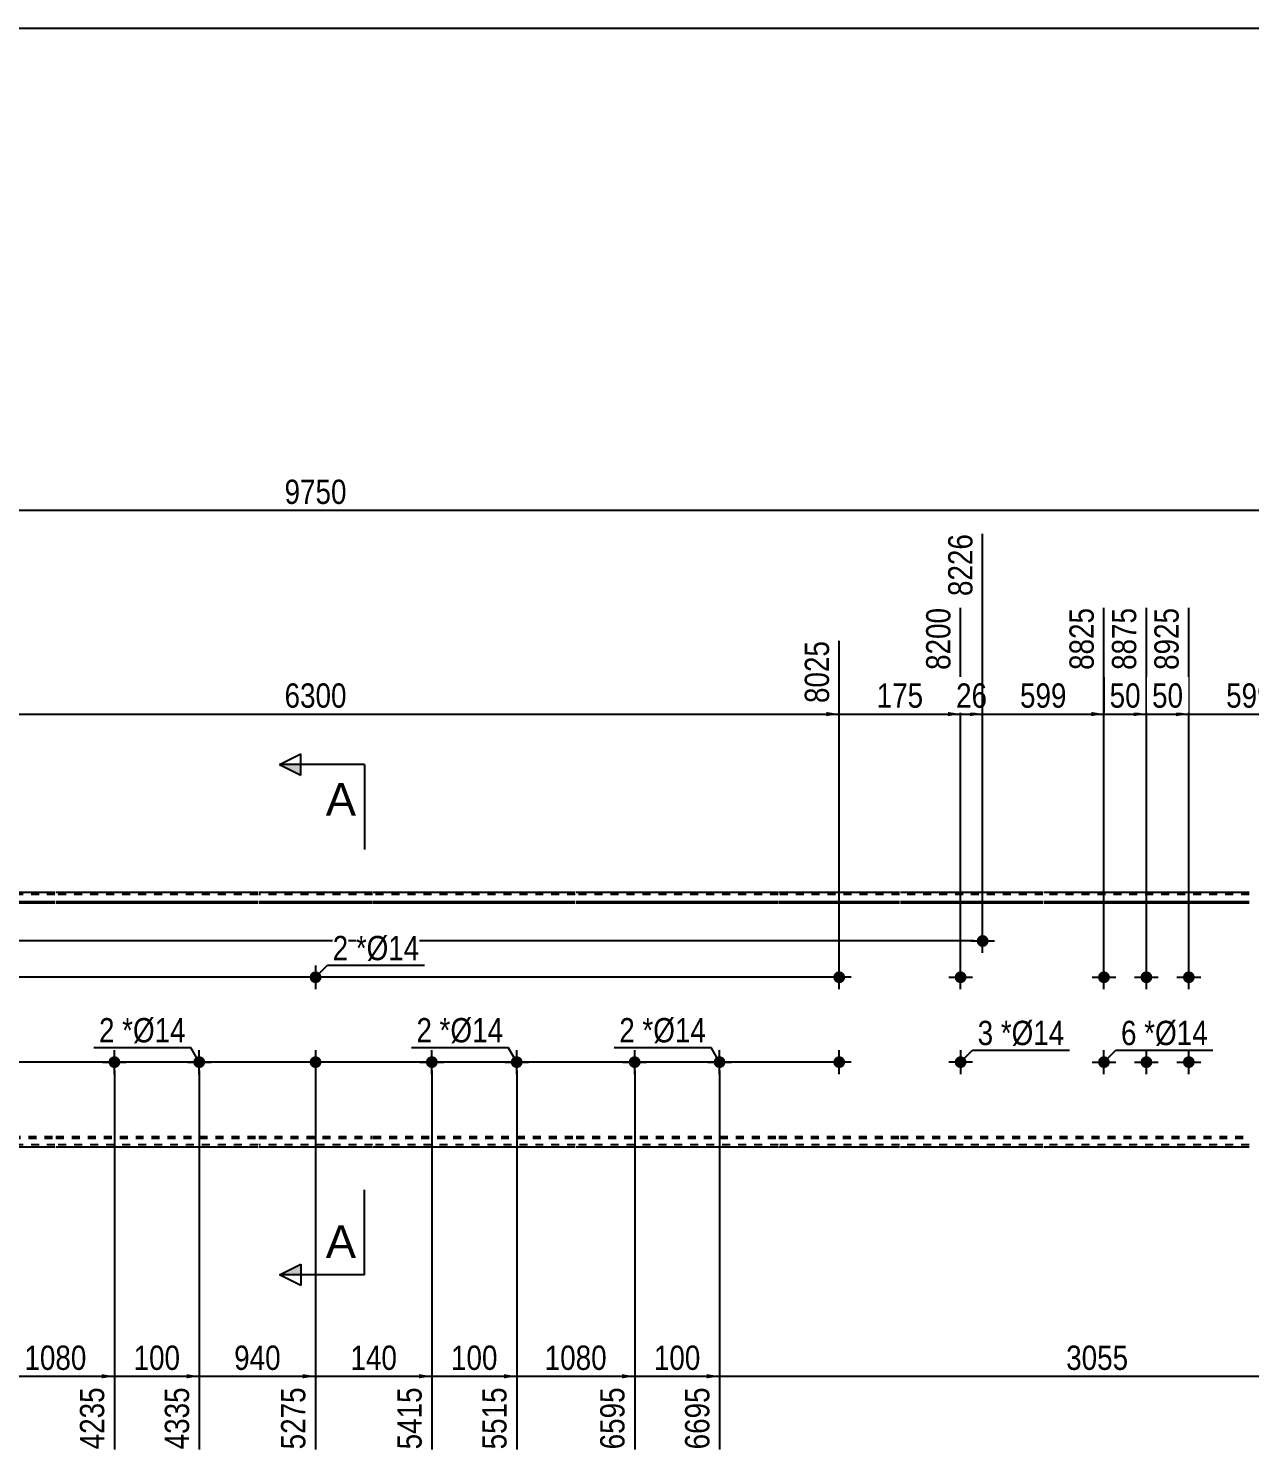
# Model space of a CAD drawing. Header units: millimetres. Extents: x -71 to 331, y -160 to 117.
# Drawn here: x 102.8 to 246.6, y -51.2 to 116.8 of the extents above; entities that cross this region are included whole.
import ezdxf

# ---------------------------------------------------------------- set-up
doc = ezdxf.new("R2010")
doc.units = ezdxf.units.MM
doc.linetypes.add('DXK_LINE_DOT1', pattern=[1.8814, 0.9407, -0.9407])
doc.styles.add('Arial', font='ARIAL.TTF', dxfattribs={"height": 0.2})
doc.styles.add('Arial Narrow', font='ARIALN.TTF', dxfattribs={"height": 0.2})

# ---------------------------------------------------------------- blocks, each defined once
blk = doc.blocks.new('Unknown-629083987-2176')
at = {"color": 5, "linetype": 'Continuous'}
blk.add_line((331.25, 116.75), (-68.75, 116.75), dxfattribs=at)
blk = doc.blocks.new('Bolt-629083987-1223 - 1203')
at = {"linetype": 'Continuous'}
blk.add_hatch(color=3, dxfattribs=at).paths.add_polyline_path([(214.47, 9.27, -1), (215.87, 9.27, -1)])
at = {"color": 3, "linetype": 'Continuous'}
for p, q in [((215.17, 7.87), (215.17, 10.67)), ((213.77, 9.27), (216.57, 9.27))]:
    blk.add_line(p, q, dxfattribs=at)
blk = doc.blocks.new('Part-629083987-1218 - 1203')
at = {"color": 2, "linetype": 'Continuous'}
for p, q in [((105.87, 15), (82.07, 15)), ((82.07, 13.94), (105.87, 13.94)), ((82.07, 13.76), (105.87, 13.76)), ((129.77, 15), (105.97, 15)), ((105.97, 13.94), (129.77, 13.94)), ((105.97, 13.76), (129.77, 13.76)), ((143.27, 15), (129.87, 15)), ((129.87, 13.94), (143.27, 13.94)), ((129.87, 13.76), (143.27, 13.76)), ((167.17, 15), (143.37, 15)), ((143.37, 13.94), (167.17, 13.94)), ((143.37, 13.76), (167.17, 13.76)), ((191.07, 15), (167.27, 15)), ((167.27, 13.94), (191.07, 13.94)), ((167.27, 13.76), (191.07, 13.76)), ((205.37, 15), (191.17, 15)), ((191.17, 13.94), (205.37, 13.94)), ((191.17, 13.76), (205.37, 13.76)), ((222.26, 15), (205.47, 15)), ((205.47, 13.94), (222.26, 13.94)), ((205.47, 13.76), (222.26, 13.76)), ((246.56, 15), (222.36, 15)), ((222.36, 13.94), (246.56, 13.94)), ((222.36, 13.76), (246.56, 13.76)), ((105.87, -15), (82.07, -15)), ((129.77, -15), (105.97, -15)), ((143.27, -15), (129.87, -15)), ((167.17, -15), (143.37, -15)), ((191.07, -15), (167.27, -15)), ((205.37, -15), (191.17, -15)), ((222.26, -15), (205.47, -15)), ((246.56, -15), (222.36, -15))]:
    blk.add_line(p, q, dxfattribs=at)
at = {"color": 7, "linetype": 'DXK_LINE_DOT1'}
for p, q in [((105.87, 14.75), (82.07, 14.75)), ((129.77, 14.75), (105.97, 14.75)), ((143.27, 14.75), (129.87, 14.75)), ((167.17, 14.75), (143.37, 14.75)), ((191.07, 14.75), (167.27, 14.75)), ((205.37, 14.75), (191.17, 14.75)), ((222.26, 14.75), (205.47, 14.75)), ((246.56, 14.75), (222.36, 14.75)), ((82.07, -13.76), (105.87, -13.76)), ((82.07, -13.94), (105.87, -13.94)), ((105.87, -14.75), (82.07, -14.75)), ((105.97, -13.76), (129.77, -13.76)), ((105.97, -13.94), (129.77, -13.94)), ((129.77, -14.75), (105.97, -14.75)), ((129.87, -13.76), (143.27, -13.76)), ((129.87, -13.94), (143.27, -13.94)), ((143.27, -14.75), (129.87, -14.75)), ((143.37, -13.76), (167.17, -13.76)), ((143.37, -13.94), (167.17, -13.94)), ((167.17, -14.75), (143.37, -14.75)), ((167.27, -13.76), (191.07, -13.76)), ((167.27, -13.94), (191.07, -13.94)), ((191.07, -14.75), (167.27, -14.75)), ((191.17, -13.76), (205.37, -13.76)), ((191.17, -13.94), (205.37, -13.94)), ((205.37, -14.75), (191.17, -14.75)), ((205.47, -13.76), (222.26, -13.76)), ((205.47, -13.94), (222.26, -13.94)), ((222.26, -14.75), (205.47, -14.75)), ((222.36, -13.76), (246.56, -13.76)), ((222.36, -13.94), (246.56, -13.94)), ((246.56, -14.75), (222.36, -14.75))]:
    blk.add_line(p, q, dxfattribs=at)
blk = doc.blocks.new('Bolt-629083987-1219 - 1203')
at = {"linetype": 'Continuous'}
for points in [[(228.76, 5, -1), (230.16, 5, -1)], [(233.76, 5, -1), (235.16, 5, -1)], [(238.76, 5, -1), (240.16, 5, -1)], [(228.76, -5, -1), (230.16, -5, -1)], [(233.76, -5, -1), (235.16, -5, -1)], [(238.76, -5, -1), (240.16, -5, -1)]]:
    blk.add_hatch(color=3, dxfattribs=at).paths.add_polyline_path(points)
at = {"color": 3, "linetype": 'Continuous'}
for p, q in [((229.46, 3.6), (229.46, 6.4)), ((234.46, 3.6), (234.46, 6.4)), ((239.46, 3.6), (239.46, 6.4)), ((228.06, 5), (230.86, 5)), ((233.06, 5), (235.86, 5)), ((238.06, 5), (240.86, 5)), ((228.06, -5), (230.86, -5)), ((229.46, -6.4), (229.46, -3.6)), ((233.06, -5), (235.86, -5)), ((234.46, -6.4), (234.46, -3.6)), ((238.06, -5), (240.86, -5)), ((239.46, -6.4), (239.46, -3.6))]:
    blk.add_line(p, q, dxfattribs=at)
blk = doc.blocks.new('Bolt-629083987-1220 - 1203')
at = {"linetype": 'Continuous'}
blk.add_hatch(color=3, dxfattribs=at).paths.add_polyline_path([(211.87, 5, -1), (213.27, 5, -1)])
at = {"color": 3, "linetype": 'Continuous'}
for p, q in [((212.57, 3.6), (212.57, 6.4)), ((211.17, 5), (213.97, 5))]:
    blk.add_line(p, q, dxfattribs=at)
blk = doc.blocks.new('Bolt-629083987-1221 - 1203')
at = {"linetype": 'Continuous'}
blk.add_hatch(color=3, dxfattribs=at).paths.add_polyline_path([(213.27, -5, -1), (211.87, -5, -1)])
at = {"color": 3, "linetype": 'Continuous'}
for p, q in [((213.97, -5), (211.17, -5)), ((212.57, -3.6), (212.57, -6.4))]:
    blk.add_line(p, q, dxfattribs=at)
blk = doc.blocks.new('Bolt-629083987-1230 - 1203')
at = {"linetype": 'Continuous'}
for points in [[(112.87, -4.3, -1), (112.87, -5.7, -1)], [(122.87, -4.3, -1), (122.87, -5.7, -1)]]:
    blk.add_hatch(color=3, dxfattribs=at).paths.add_polyline_path(points)
at = {"color": 3, "linetype": 'Continuous'}
for p, q in [((111.47, -5), (114.27, -5)), ((112.87, -6.4), (112.87, -3.6)), ((121.47, -5), (124.27, -5)), ((122.87, -6.4), (122.87, -3.6))]:
    blk.add_line(p, q, dxfattribs=at)
blk = doc.blocks.new('Bolt-629083987-1231 - 1203')
at = {"linetype": 'Continuous'}
for points in [[(150.27, -4.3, -1), (150.27, -5.7, -1)], [(160.27, -4.3, -1), (160.27, -5.7, -1)]]:
    blk.add_hatch(color=3, dxfattribs=at).paths.add_polyline_path(points)
at = {"color": 3, "linetype": 'Continuous'}
for p, q in [((148.87, -5), (151.67, -5)), ((150.27, -6.4), (150.27, -3.6)), ((158.87, -5), (161.67, -5)), ((160.27, -6.4), (160.27, -3.6))]:
    blk.add_line(p, q, dxfattribs=at)
blk = doc.blocks.new('Bolt-629083987-1232 - 1203')
at = {"linetype": 'Continuous'}
for points in [[(174.17, -4.3, -1), (174.17, -5.7, -1)], [(184.17, -4.3, -1), (184.17, -5.7, -1)]]:
    blk.add_hatch(color=3, dxfattribs=at).paths.add_polyline_path(points)
at = {"color": 3, "linetype": 'Continuous'}
for p, q in [((172.77, -5), (175.57, -5)), ((174.17, -6.4), (174.17, -3.6)), ((182.77, -5), (185.57, -5)), ((184.17, -6.4), (184.17, -3.6))]:
    blk.add_line(p, q, dxfattribs=at)
blk = doc.blocks.new('Bolt-629083987-1239 - 1203')
at = {"linetype": 'Continuous'}
for points in [[(197.57, 5, -1), (198.97, 5, -1)], [(269.95, 5, -1), (271.35, 5, -1)]]:
    blk.add_hatch(color=3, dxfattribs=at).paths.add_polyline_path(points)
at = {"color": 3, "linetype": 'Continuous'}
for p, q in [((198.27, 3.6), (198.27, 6.4)), ((270.65, 3.6), (270.65, 6.4)), ((199.67, 5), (196.87, 5)), ((272.05, 5), (269.25, 5))]:
    blk.add_line(p, q, dxfattribs=at)
blk = doc.blocks.new('Bolt-629083987-1240 - 1203')
at = {"linetype": 'Continuous'}
for points in [[(197.57, -5, -1), (198.97, -5, -1)], [(269.95, -5, -1), (271.35, -5, -1)]]:
    blk.add_hatch(color=3, dxfattribs=at).paths.add_polyline_path(points)
at = {"color": 3, "linetype": 'Continuous'}
for p, q in [((199.67, -5), (196.87, -5)), ((198.27, -6.4), (198.27, -3.6)), ((272.05, -5), (269.25, -5)), ((270.65, -6.4), (270.65, -3.6))]:
    blk.add_line(p, q, dxfattribs=at)
blk = doc.blocks.new('Bolt-629083987-1241 - 1203')
at = {"linetype": 'Continuous'}
for points in [[(137.27, 5, -1), (135.87, 5, -1)], [(137.27, -5, -1), (135.87, -5, -1)]]:
    blk.add_hatch(color=3, dxfattribs=at).paths.add_polyline_path(points)
at = {"color": 3, "linetype": 'Continuous'}
for p, q in [((136.57, 6.4), (136.57, 3.6)), ((137.97, 5), (135.17, 5)), ((137.97, -5), (135.17, -5)), ((136.57, -3.6), (136.57, -6.4))]:
    blk.add_line(p, q, dxfattribs=at)
blk = doc.blocks.new('StraightDimension-629083987-1297 - 1203')
at = {"linetype": 'Continuous'}
blk.add_hatch(color=7, dxfattribs=at).paths.add_polyline_path([(232.96, 36.25), (234.46, 36), (232.96, 35.75)])
at = {"color": 7, "linetype": 'Continuous'}
for p, q in [((229.46, 6), (229.46, 48.51)), ((234.46, 6), (234.46, 48.51)), ((229.46, 36), (234.46, 36))]:
    blk.add_line(p, q, dxfattribs=at)
at = {"color": 0}
blk.add_wipeout([(234.39, 36.15), (234.39, 40.35), (229.53, 40.35), (229.53, 36.15)], dxfattribs=at)
at = {"color": 3, "style": 'Arial Narrow'}
blk.add_text('50', height=2.863, dxfattribs=at).set_placement((230.13, 36.75))
at = {"color": 0, "linetype": 'Continuous'}
blk.add_wipeout([(233.86, 49.11), (229.66, 49.11), (229.66, 40.6), (233.86, 40.6)], dxfattribs=at)
at = {"color": 3, "linetype": 'Continuous', "style": 'Arial Narrow'}
blk.add_text('8875', height=2.863, rotation=90.0002, dxfattribs=at).set_placement((233.26, 41.2))
blk = doc.blocks.new('StraightDimension-629083987-1301 - 1203')
at = {"linetype": 'Continuous'}
blk.add_hatch(color=7, dxfattribs=at).paths.add_polyline_path([(196.77, 36.25), (198.27, 36), (196.77, 35.75)])
at = {"color": 7, "linetype": 'Continuous'}
for p, q in [((74.88, 6), (74.88, 48.51)), ((198.27, 6), (198.27, 44.61)), ((74.88, 36), (198.27, 36))]:
    blk.add_line(p, q, dxfattribs=at)
at = {"color": 0, "linetype": 'Continuous'}
blk.add_wipeout([(197.67, 45.21), (193.47, 45.21), (193.47, 36.7), (197.67, 36.7)], dxfattribs=at)
at = {"color": 0}
blk.add_wipeout([(140.83, 36.15), (140.83, 40.35), (132.32, 40.35), (132.32, 36.15)], dxfattribs=at)
at = {"color": 3, "linetype": 'Continuous', "style": 'Arial Narrow'}
blk.add_text('8025', height=2.863, rotation=90.0002, dxfattribs=at).set_placement((197.07, 37.3))
at = {"color": 3, "style": 'Arial Narrow'}
blk.add_text('6300', height=2.863, dxfattribs=at).set_placement((132.92, 36.75))
blk = doc.blocks.new('StraightDimension-629083987-1300 - 1203')
at = {"linetype": 'Continuous'}
blk.add_hatch(color=7, dxfattribs=at).paths.add_polyline_path([(211.07, 36.25), (212.57, 36), (211.07, 35.75)])
at = {"color": 7, "linetype": 'Continuous'}
for p, q in [((212.57, 6), (212.57, 48.51)), ((198.27, 6), (198.27, 44.61)), ((198.27, 36), (212.57, 36))]:
    blk.add_line(p, q, dxfattribs=at)
at = {"color": 0}
blk.add_wipeout([(208.76, 36.15), (208.76, 40.35), (202.08, 40.35), (202.08, 36.15)], dxfattribs=at)
at = {"color": 3, "style": 'Arial Narrow'}
blk.add_text('175', height=2.863, dxfattribs=at).set_placement((202.68, 36.75))
at = {"color": 0, "linetype": 'Continuous'}
blk.add_wipeout([(211.97, 49.11), (207.77, 49.11), (207.77, 40.6), (211.97, 40.6)], dxfattribs=at)
at = {"color": 3, "linetype": 'Continuous', "style": 'Arial Narrow'}
blk.add_text('8200', height=2.863, rotation=90.0002, dxfattribs=at).set_placement((211.37, 41.2))
blk = doc.blocks.new('StraightDimension-629083987-1299 - 1203')
at = {"linetype": 'Continuous'}
blk.add_hatch(color=7, dxfattribs=at).paths.add_polyline_path([(213.67, 36.25), (215.17, 36), (213.67, 35.75)])
at = {"color": 7, "linetype": 'Continuous'}
for p, q in [((215.17, 10.27), (215.17, 57.21)), ((212.57, 6), (212.57, 48.51)), ((212.57, 36), (215.17, 36))]:
    blk.add_line(p, q, dxfattribs=at)
at = {"color": 0, "linetype": 'Continuous'}
blk.add_wipeout([(214.57, 57.81), (210.37, 57.81), (210.37, 49.3), (214.57, 49.3)], dxfattribs=at)
at = {"color": 0}
blk.add_wipeout([(216.29, 36.15), (216.29, 40.35), (211.44, 40.35), (211.44, 36.15)], dxfattribs=at)
at = {"color": 3, "linetype": 'Continuous', "style": 'Arial Narrow'}
blk.add_text('8226', height=2.863, rotation=90.0002, dxfattribs=at).set_placement((213.97, 49.9))
at = {"color": 3, "style": 'Arial Narrow'}
blk.add_text('26', height=2.863, dxfattribs=at).set_placement((212.04, 36.75))
blk = doc.blocks.new('StraightDimension-629083987-1298 - 1203')
at = {"linetype": 'Continuous'}
blk.add_hatch(color=7, dxfattribs=at).paths.add_polyline_path([(227.96, 36.25), (229.46, 36), (227.96, 35.75)])
at = {"color": 7, "linetype": 'Continuous'}
for p, q in [((215.17, 10.27), (215.17, 57.21)), ((229.46, 6), (229.46, 48.51)), ((215.17, 36), (229.46, 36))]:
    blk.add_line(p, q, dxfattribs=at)
at = {"color": 0}
blk.add_wipeout([(225.66, 36.15), (225.66, 40.35), (218.97, 40.35), (218.97, 36.15)], dxfattribs=at)
at = {"color": 3, "style": 'Arial Narrow'}
blk.add_text('599', height=2.863, dxfattribs=at).set_placement((219.57, 36.75))
at = {"color": 0, "linetype": 'Continuous'}
blk.add_wipeout([(228.86, 49.11), (224.66, 49.11), (224.66, 40.6), (228.86, 40.6)], dxfattribs=at)
at = {"color": 3, "linetype": 'Continuous', "style": 'Arial Narrow'}
blk.add_text('8825', height=2.863, rotation=90.0002, dxfattribs=at).set_placement((228.26, 41.2))
blk = doc.blocks.new('StraightDimension-629083987-1386 - 1203')
at = {"linetype": 'Continuous'}
blk.add_hatch(color=7, dxfattribs=at).paths.add_polyline_path([(182.67, -41.75), (184.17, -42), (182.67, -42.25)])
at = {"color": 7, "linetype": 'Continuous'}
for p, q in [((174.17, -6), (174.17, -50.61)), ((184.17, -6), (184.17, -50.61)), ((174.17, -42), (184.17, -42))]:
    blk.add_line(p, q, dxfattribs=at)
at = {"color": 0}
blk.add_wipeout([(182.52, -41.85), (182.52, -37.65), (175.83, -37.65), (175.83, -41.85)], dxfattribs=at)
at = {"color": 0, "linetype": 'Continuous'}
blk.add_wipeout([(183.57, -42.7), (179.37, -42.7), (179.37, -51.21), (183.57, -51.21)], dxfattribs=at)
at = {"color": 3, "style": 'Arial Narrow'}
blk.add_text('100', height=2.863, dxfattribs=at).set_placement((176.43, -41.25))
at = {"color": 3, "linetype": 'Continuous', "style": 'Arial Narrow'}
blk.add_text('6695', height=2.863, rotation=90.0002, dxfattribs=at).set_placement((182.97, -50.61))
blk = doc.blocks.new('StraightDimension-629083987-1295 - 1203')
at = {"linetype": 'Continuous'}
blk.add_hatch(color=7, dxfattribs=at).paths.add_polyline_path([(252.25, 36.25), (253.75, 36), (252.25, 35.75)])
at = {"color": 7, "linetype": 'Continuous'}
for p, q in [((239.46, 6), (239.46, 48.51)), ((253.75, 10.27), (253.75, 48.51)), ((239.46, 36), (253.75, 36))]:
    blk.add_line(p, q, dxfattribs=at)
at = {"color": 0}
blk.add_wipeout([(249.95, 36.15), (249.95, 40.35), (243.26, 40.35), (243.26, 36.15)], dxfattribs=at)
at = {"color": 3, "style": 'Arial Narrow'}
blk.add_text('599', height=2.863, dxfattribs=at).set_placement((243.86, 36.75))
at = {"color": 0, "linetype": 'Continuous'}
blk.add_wipeout([(253.15, 49.11), (248.95, 49.11), (248.95, 40.6), (253.15, 40.6)], dxfattribs=at)
at = {"color": 3, "linetype": 'Continuous', "style": 'Arial Narrow'}
blk.add_text('9524', height=2.863, rotation=90.0002, dxfattribs=at).set_placement((252.55, 41.2))
blk = doc.blocks.new('StraightDimension-629083987-1296 - 1203')
at = {"linetype": 'Continuous'}
blk.add_hatch(color=7, dxfattribs=at).paths.add_polyline_path([(237.96, 36.25), (239.46, 36), (237.96, 35.75)])
at = {"color": 7, "linetype": 'Continuous'}
for p, q in [((234.46, 6), (234.46, 48.51)), ((239.46, 6), (239.46, 48.51)), ((234.46, 36), (239.46, 36))]:
    blk.add_line(p, q, dxfattribs=at)
at = {"color": 0}
blk.add_wipeout([(239.39, 36.15), (239.39, 40.35), (234.53, 40.35), (234.53, 36.15)], dxfattribs=at)
at = {"color": 3, "style": 'Arial Narrow'}
blk.add_text('50', height=2.863, dxfattribs=at).set_placement((235.13, 36.75))
at = {"color": 0, "linetype": 'Continuous'}
blk.add_wipeout([(238.86, 49.11), (234.66, 49.11), (234.66, 40.6), (238.86, 40.6)], dxfattribs=at)
at = {"color": 3, "linetype": 'Continuous', "style": 'Arial Narrow'}
blk.add_text('8925', height=2.863, rotation=90.0002, dxfattribs=at).set_placement((238.26, 41.2))
blk = doc.blocks.new('StraightDimension-629083987-1385 - 1203')
at = {"linetype": 'Continuous'}
blk.add_hatch(color=7, dxfattribs=at).paths.add_polyline_path([(271.65, -41.75), (273.15, -42), (271.65, -42.25)])
at = {"color": 7, "linetype": 'Continuous'}
for p, q in [((184.17, -6), (184.17, -50.61)), ((273.15, -16), (273.15, -50.61)), ((184.17, -42), (273.15, -42))]:
    blk.add_line(p, q, dxfattribs=at)
at = {"color": 0}
blk.add_wipeout([(232.92, -41.85), (232.92, -37.65), (224.41, -37.65), (224.41, -41.85)], dxfattribs=at)
at = {"color": 0, "linetype": 'Continuous'}
blk.add_wipeout([(272.55, -42.7), (268.35, -42.7), (268.35, -51.21), (272.55, -51.21)], dxfattribs=at)
at = {"color": 3, "style": 'Arial Narrow'}
blk.add_text('3055', height=2.863, dxfattribs=at).set_placement((225.01, -41.25))
at = {"color": 3, "linetype": 'Continuous', "style": 'Arial Narrow'}
blk.add_text('9750', height=2.863, rotation=90.0002, dxfattribs=at).set_placement((271.95, -50.61))
blk = doc.blocks.new('StraightDimension-629083987-1387 - 1203')
at = {"linetype": 'Continuous'}
blk.add_hatch(color=7, dxfattribs=at).paths.add_polyline_path([(172.67, -41.75), (174.17, -42), (172.67, -42.25)])
at = {"color": 7, "linetype": 'Continuous'}
for p, q in [((160.27, -6), (160.27, -50.61)), ((174.17, -6), (174.17, -50.61)), ((160.27, -42), (174.17, -42))]:
    blk.add_line(p, q, dxfattribs=at)
at = {"color": 0}
blk.add_wipeout([(171.48, -41.85), (171.48, -37.65), (162.97, -37.65), (162.97, -41.85)], dxfattribs=at)
at = {"color": 0, "linetype": 'Continuous'}
blk.add_wipeout([(173.57, -42.7), (169.37, -42.7), (169.37, -51.21), (173.57, -51.21)], dxfattribs=at)
at = {"color": 3, "style": 'Arial Narrow'}
blk.add_text('1080', height=2.863, dxfattribs=at).set_placement((163.57, -41.25))
at = {"color": 3, "linetype": 'Continuous', "style": 'Arial Narrow'}
blk.add_text('6595', height=2.863, rotation=90.0002, dxfattribs=at).set_placement((172.97, -50.61))
blk = doc.blocks.new('StraightDimension-629083987-1388 - 1203')
at = {"linetype": 'Continuous'}
blk.add_hatch(color=7, dxfattribs=at).paths.add_polyline_path([(158.77, -41.75), (160.27, -42), (158.77, -42.25)])
at = {"color": 7, "linetype": 'Continuous'}
for p, q in [((150.27, -6), (150.27, -50.61)), ((160.27, -6), (160.27, -50.61)), ((150.27, -42), (160.27, -42))]:
    blk.add_line(p, q, dxfattribs=at)
at = {"color": 0}
blk.add_wipeout([(158.62, -41.85), (158.62, -37.65), (151.93, -37.65), (151.93, -41.85)], dxfattribs=at)
at = {"color": 0, "linetype": 'Continuous'}
blk.add_wipeout([(159.67, -42.7), (155.47, -42.7), (155.47, -51.21), (159.67, -51.21)], dxfattribs=at)
at = {"color": 3, "style": 'Arial Narrow'}
blk.add_text('100', height=2.863, dxfattribs=at).set_placement((152.53, -41.25))
at = {"color": 3, "linetype": 'Continuous', "style": 'Arial Narrow'}
blk.add_text('5515', height=2.863, rotation=90.0002, dxfattribs=at).set_placement((159.07, -50.61))
blk = doc.blocks.new('StraightDimension-629083987-1389 - 1203')
at = {"linetype": 'Continuous'}
blk.add_hatch(color=7, dxfattribs=at).paths.add_polyline_path([(148.77, -41.75), (150.27, -42), (148.77, -42.25)])
at = {"color": 7, "linetype": 'Continuous'}
for p, q in [((136.57, -6), (136.57, -50.61)), ((150.27, -6), (150.27, -50.61)), ((136.57, -42), (150.27, -42))]:
    blk.add_line(p, q, dxfattribs=at)
at = {"color": 0}
blk.add_wipeout([(146.77, -41.85), (146.77, -37.65), (140.08, -37.65), (140.08, -41.85)], dxfattribs=at)
at = {"color": 0, "linetype": 'Continuous'}
blk.add_wipeout([(149.67, -42.7), (145.47, -42.7), (145.47, -51.21), (149.67, -51.21)], dxfattribs=at)
at = {"color": 3, "style": 'Arial Narrow'}
blk.add_text('140', height=2.863, dxfattribs=at).set_placement((140.68, -41.25))
at = {"color": 3, "linetype": 'Continuous', "style": 'Arial Narrow'}
blk.add_text('5415', height=2.863, rotation=90.0002, dxfattribs=at).set_placement((149.07, -50.61))
blk = doc.blocks.new('StraightDimension-629083987-1390 - 1203')
at = {"linetype": 'Continuous'}
blk.add_hatch(color=7, dxfattribs=at).paths.add_polyline_path([(135.07, -41.75), (136.57, -42), (135.07, -42.25)])
at = {"color": 7, "linetype": 'Continuous'}
for p, q in [((122.87, -6), (122.87, -50.61)), ((136.57, -6), (136.57, -50.61)), ((122.87, -42), (136.57, -42))]:
    blk.add_line(p, q, dxfattribs=at)
at = {"color": 0}
blk.add_wipeout([(133.07, -41.85), (133.07, -37.65), (126.38, -37.65), (126.38, -41.85)], dxfattribs=at)
at = {"color": 0, "linetype": 'Continuous'}
blk.add_wipeout([(135.97, -42.7), (131.77, -42.7), (131.77, -51.21), (135.97, -51.21)], dxfattribs=at)
at = {"color": 3, "style": 'Arial Narrow'}
blk.add_text('940', height=2.863, dxfattribs=at).set_placement((126.98, -41.25))
at = {"color": 3, "linetype": 'Continuous', "style": 'Arial Narrow'}
blk.add_text('5275', height=2.863, rotation=90.0002, dxfattribs=at).set_placement((135.37, -50.61))
blk = doc.blocks.new('StraightDimension-629083987-1391 - 1203')
at = {"linetype": 'Continuous'}
blk.add_hatch(color=7, dxfattribs=at).paths.add_polyline_path([(121.37, -41.75), (122.87, -42), (121.37, -42.25)])
at = {"color": 7, "linetype": 'Continuous'}
for p, q in [((112.87, -6), (112.87, -50.61)), ((122.87, -6), (122.87, -50.61)), ((112.87, -42), (122.87, -42))]:
    blk.add_line(p, q, dxfattribs=at)
at = {"color": 0}
blk.add_wipeout([(121.22, -41.85), (121.22, -37.65), (114.53, -37.65), (114.53, -41.85)], dxfattribs=at)
at = {"color": 0, "linetype": 'Continuous'}
blk.add_wipeout([(122.27, -42.7), (118.07, -42.7), (118.07, -51.21), (122.27, -51.21)], dxfattribs=at)
at = {"color": 3, "style": 'Arial Narrow'}
blk.add_text('100', height=2.863, dxfattribs=at).set_placement((115.13, -41.25))
at = {"color": 3, "linetype": 'Continuous', "style": 'Arial Narrow'}
blk.add_text('4335', height=2.863, rotation=90.0002, dxfattribs=at).set_placement((121.67, -50.61))
blk = doc.blocks.new('StraightDimension-629083987-1392 - 1203')
at = {"linetype": 'Continuous'}
blk.add_hatch(color=7, dxfattribs=at).paths.add_polyline_path([(111.37, -41.75), (112.87, -42), (111.37, -42.25)])
at = {"color": 7, "linetype": 'Continuous'}
for p, q in [((98.97, -6), (98.97, -50.61)), ((112.87, -6), (112.87, -50.61)), ((98.97, -42), (112.87, -42))]:
    blk.add_line(p, q, dxfattribs=at)
at = {"color": 0}
blk.add_wipeout([(110.18, -41.85), (110.18, -37.65), (101.67, -37.65), (101.67, -41.85)], dxfattribs=at)
at = {"color": 0, "linetype": 'Continuous'}
blk.add_wipeout([(112.27, -42.7), (108.07, -42.7), (108.07, -51.21), (112.27, -51.21)], dxfattribs=at)
at = {"color": 3, "style": 'Arial Narrow'}
blk.add_text('1080', height=2.863, dxfattribs=at).set_placement((102.27, -41.25))
at = {"color": 3, "linetype": 'Continuous', "style": 'Arial Narrow'}
blk.add_text('4235', height=2.863, rotation=90.0002, dxfattribs=at).set_placement((111.67, -50.61))
blk = doc.blocks.new('StraightDimension-629083987-1425 - 1203')
at = {"color": 7, "linetype": 'Continuous'}
blk.add_line((214.17, 9.27), (-14.25, 9.27), dxfattribs=at)
blk = doc.blocks.new('StraightDimension-629083987-1426 - 1203')
at = {"color": 7, "linetype": 'Continuous'}
for p, q in [((214.17, 9.27), (-14.25, 9.27)), ((197.27, 5), (-14.25, 5))]:
    blk.add_line(p, q, dxfattribs=at)
blk = doc.blocks.new('StraightDimension-629083987-1427 - 1203')
at = {"linetype": 'Continuous'}
for points in [[(-12.25, 3.5), (-12, 5), (-11.75, 3.5)], [(-11.75, -3.5), (-12, -5), (-12.25, -3.5)]]:
    blk.add_hatch(color=7, dxfattribs=at).paths.add_polyline_path(points)
at = {"color": 7, "linetype": 'Continuous'}
for p, q in [((197.27, 5), (-14.25, 5)), ((-12, -5), (-12, 5)), ((197.27, -5), (-14.25, -5))]:
    blk.add_line(p, q, dxfattribs=at)
at = {"color": 0}
blk.add_wipeout([(-12.15, 3.34), (-16.35, 3.34), (-16.35, -3.34), (-12.15, -3.34)], dxfattribs=at)
at = {"color": 3, "style": 'Arial Narrow'}
blk.add_text('100', height=2.863, rotation=90.0002, dxfattribs=at).set_placement((-12.75, -2.74))
blk = doc.blocks.new('StraightDimension-629083987-1428 - 1203')
at = {"linetype": 'Continuous'}
for points in [[(-12.25, -6.5), (-12, -5), (-11.75, -6.5)], [(-11.75, -13.5), (-12, -15), (-12.25, -13.5)]]:
    blk.add_hatch(color=7, dxfattribs=at).paths.add_polyline_path(points)
at = {"color": 7, "linetype": 'Continuous'}
for p, q in [((197.27, -5), (-14.25, -5)), ((-12, -15), (-12, -5)), ((-1, -15), (-14.25, -15))]:
    blk.add_line(p, q, dxfattribs=at)
at = {"color": 0}
blk.add_wipeout([(-12.15, -6.66), (-16.35, -6.66), (-16.35, -13.34), (-12.15, -13.34)], dxfattribs=at)
at = {"color": 3, "style": 'Arial Narrow'}
blk.add_text('100', height=2.863, rotation=90.0002, dxfattribs=at).set_placement((-12.75, -12.74))
blk = doc.blocks.new('StraightDimension-629083987-1467 - 1203')
at = {"color": 7, "linetype": 'Continuous'}
blk.add_line((0, 60), (273.15, 60), dxfattribs=at)
at = {"color": 0}
blk.add_wipeout([(140.83, 60.15), (140.83, 64.35), (132.32, 64.35), (132.32, 60.15)], dxfattribs=at)
at = {"color": 3, "style": 'Arial Narrow'}
blk.add_text('9750', height=2.863, dxfattribs=at).set_placement((132.92, 60.75))
blk = doc.blocks.new('Mark-629083987-1520 - 1203')
at = {"color": 0}
for points in [[(112.88, -2.67), (112.88, 0.33), (111.06, 0.33), (111.06, -2.67)], [(115.06, -2.67), (115.06, 0.33), (113.78, 0.33), (113.78, -2.67)]]:
    blk.add_wipeout(points, dxfattribs=at)
for points in [[(112.88, -2.67), (112.88, 0.33), (111.06, 0.33), (111.06, -2.67)], [(115.06, -2.67), (115.06, 0.33), (113.78, 0.33), (113.78, -2.67)]]:
    blk.add_wipeout(points, dxfattribs=at)
at = {"color": 3, "style": 'Arial Narrow'}
blk.add_text('2', height=2.86, dxfattribs=at).set_placement((111.06, -2.67))
at = {"color": 0}
blk.add_wipeout([(121.27, -2.67), (121.27, 0.33), (115.06, 0.33), (115.06, -2.67)], dxfattribs=at)
blk.add_wipeout([(121.27, -2.67), (121.27, 0.33), (115.06, 0.33), (115.06, -2.67)], dxfattribs=at)
at = {"color": 7, "linetype": 'Continuous'}
for p in [(110.46, -3.27), (122.87, -5)]:
    blk.add_line(p, (121.87, -3.27), dxfattribs=at)
at = {"color": 3, "style": 'Arial Narrow'}
for s, height, p in [('*', 2.86, (113.78, -2.67)), ('Ø14', 2.863, (115.06, -2.67))]:
    blk.add_text(s, height=height, dxfattribs=at).set_placement(p)
blk = doc.blocks.new('MarkSet-629083987-1482 - 1203')
at = {"color": 0}
for points in [[(216.41, -2.99), (216.41, 0.01), (214.58, 0.01), (214.58, -2.99)], [(218.58, -2.99), (218.58, 0.01), (217.31, 0.01), (217.31, -2.99)]]:
    blk.add_wipeout(points, dxfattribs=at)
for points in [[(216.41, -2.99), (216.41, 0.01), (214.58, 0.01), (214.58, -2.99)], [(218.58, -2.99), (218.58, 0.01), (217.31, 0.01), (217.31, -2.99)]]:
    blk.add_wipeout(points, dxfattribs=at)
at = {"color": 7, "linetype": 'Continuous'}
blk.add_line((212.57, -5), (213.98, -3.59), dxfattribs=at)
at = {"color": 3, "style": 'Arial Narrow'}
blk.add_text('3', height=2.86, dxfattribs=at).set_placement((214.58, -2.99))
at = {"color": 0}
blk.add_wipeout([(224.8, -2.99), (224.8, 0.01), (218.58, 0.01), (218.58, -2.99)], dxfattribs=at)
blk.add_wipeout([(224.8, -2.99), (224.8, 0.01), (218.58, 0.01), (218.58, -2.99)], dxfattribs=at)
at = {"color": 7, "linetype": 'Continuous'}
blk.add_line((213.98, -3.59), (225.4, -3.59), dxfattribs=at)
at = {"color": 3, "style": 'Arial Narrow'}
for s, height, p in [('*', 2.86, (217.31, -2.99)), ('Ø14', 2.863, (218.58, -2.99))]:
    blk.add_text(s, height=height, dxfattribs=at).set_placement(p)
blk = doc.blocks.new('SectionMark-629083987-1290 - 1203')
at = {"linetype": 'Continuous'}
for points in [[(134.83, 30.05), (134.83, 28.8), (132.33, 30.05)], [(134.83, -28.8), (134.83, -30.05), (132.33, -30.05)]]:
    blk.add_hatch(color=30, dxfattribs=at).paths.add_polyline_path(points)
at = {"color": 30, "linetype": 'Continuous'}
for p, q in [((132.33, 30.05), (134.83, 31.3)), ((134.83, 28.8), (134.83, 31.3)), ((142.33, 30.05), (132.33, 30.05)), ((132.33, 30.05), (134.83, 28.8)), ((142.33, 30.05), (142.33, 20.05)), ((142.33, -30.05), (142.33, -20.05)), ((132.33, -30.05), (134.83, -28.8)), ((142.33, -30.05), (132.33, -30.05)), ((134.83, -31.3), (132.33, -30.05)), ((134.83, -28.8), (134.83, -31.3))]:
    blk.add_line(p, q, dxfattribs=at)
at = {"color": 0, "linetype": 'Continuous'}
for points in [[(141.33, 24.05), (141.33, 28.05), (137.78, 28.05), (137.78, 24.05)], [(141.33, -28.05), (141.33, -24.05), (137.78, -24.05), (137.78, -28.05)]]:
    blk.add_wipeout(points, dxfattribs=at)
at = {"color": 96, "linetype": 'Continuous', "style": 'Arial'}
for p in [(137.78, 24.05), (137.78, -28.05)]:
    blk.add_text('A', height=3.82, dxfattribs=at).set_placement(p)
blk = doc.blocks.new('Mark-629083987-1517 - 1203')
at = {"color": 0}
for points in [[(233.3, -2.99), (233.3, 0.01), (231.47, 0.01), (231.47, -2.99)], [(235.48, -2.99), (235.48, 0.01), (234.2, 0.01), (234.2, -2.99)]]:
    blk.add_wipeout(points, dxfattribs=at)
for points in [[(233.3, -2.99), (233.3, 0.01), (231.47, 0.01), (231.47, -2.99)], [(235.48, -2.99), (235.48, 0.01), (234.2, 0.01), (234.2, -2.99)]]:
    blk.add_wipeout(points, dxfattribs=at)
at = {"color": 7, "linetype": 'Continuous'}
blk.add_line((229.46, -5), (230.87, -3.59), dxfattribs=at)
at = {"color": 3, "style": 'Arial Narrow'}
blk.add_text('6', height=2.86, dxfattribs=at).set_placement((231.47, -2.99))
at = {"color": 0}
blk.add_wipeout([(241.69, -2.99), (241.69, 0.01), (235.48, 0.01), (235.48, -2.99)], dxfattribs=at)
blk.add_wipeout([(241.69, -2.99), (241.69, 0.01), (235.48, 0.01), (235.48, -2.99)], dxfattribs=at)
at = {"color": 7, "linetype": 'Continuous'}
blk.add_line((230.87, -3.59), (242.29, -3.59), dxfattribs=at)
at = {"color": 3, "style": 'Arial Narrow'}
for s, height, p in [('*', 2.86, (234.2, -2.99)), ('Ø14', 2.863, (235.48, -2.99))]:
    blk.add_text(s, height=height, dxfattribs=at).set_placement(p)
blk = doc.blocks.new('Mark-629083987-1521 - 1203')
at = {"color": 0}
for points in [[(150.28, -2.67), (150.28, 0.33), (148.46, 0.33), (148.46, -2.67)], [(152.46, -2.67), (152.46, 0.33), (151.18, 0.33), (151.18, -2.67)]]:
    blk.add_wipeout(points, dxfattribs=at)
for points in [[(150.28, -2.67), (150.28, 0.33), (148.46, 0.33), (148.46, -2.67)], [(152.46, -2.67), (152.46, 0.33), (151.18, 0.33), (151.18, -2.67)]]:
    blk.add_wipeout(points, dxfattribs=at)
at = {"color": 3, "style": 'Arial Narrow'}
blk.add_text('2', height=2.86, dxfattribs=at).set_placement((148.46, -2.67))
at = {"color": 0}
blk.add_wipeout([(158.67, -2.67), (158.67, 0.33), (152.46, 0.33), (152.46, -2.67)], dxfattribs=at)
blk.add_wipeout([(158.67, -2.67), (158.67, 0.33), (152.46, 0.33), (152.46, -2.67)], dxfattribs=at)
at = {"color": 7, "linetype": 'Continuous'}
for p in [(147.86, -3.27), (160.27, -5)]:
    blk.add_line(p, (159.27, -3.27), dxfattribs=at)
at = {"color": 3, "style": 'Arial Narrow'}
for s, height, p in [('*', 2.86, (151.18, -2.67)), ('Ø14', 2.863, (152.46, -2.67))]:
    blk.add_text(s, height=height, dxfattribs=at).set_placement(p)
blk = doc.blocks.new('Mark-629083987-1522 - 1203')
at = {"color": 0}
for points in [[(174.18, -2.67), (174.18, 0.33), (172.36, 0.33), (172.36, -2.67)], [(176.36, -2.67), (176.36, 0.33), (175.08, 0.33), (175.08, -2.67)]]:
    blk.add_wipeout(points, dxfattribs=at)
for points in [[(174.18, -2.67), (174.18, 0.33), (172.36, 0.33), (172.36, -2.67)], [(176.36, -2.67), (176.36, 0.33), (175.08, 0.33), (175.08, -2.67)]]:
    blk.add_wipeout(points, dxfattribs=at)
at = {"color": 3, "style": 'Arial Narrow'}
blk.add_text('2', height=2.86, dxfattribs=at).set_placement((172.36, -2.67))
at = {"color": 0}
blk.add_wipeout([(182.57, -2.67), (182.57, 0.33), (176.36, 0.33), (176.36, -2.67)], dxfattribs=at)
blk.add_wipeout([(182.57, -2.67), (182.57, 0.33), (176.36, 0.33), (176.36, -2.67)], dxfattribs=at)
at = {"color": 7, "linetype": 'Continuous'}
for p in [(171.76, -3.27), (184.17, -5)]:
    blk.add_line(p, (183.17, -3.27), dxfattribs=at)
at = {"color": 3, "style": 'Arial Narrow'}
for s, height, p in [('*', 2.86, (175.08, -2.67)), ('Ø14', 2.863, (176.36, -2.67))]:
    blk.add_text(s, height=height, dxfattribs=at).set_placement(p)
blk = doc.blocks.new('Mark-629083987-1523 - 1203')
at = {"color": 0}
for points in [[(140.42, 7.01), (140.42, 10.01), (138.59, 10.01), (138.59, 7.01)], [(142.59, 7.01), (142.59, 10.01), (141.32, 10.01), (141.32, 7.01)]]:
    blk.add_wipeout(points, dxfattribs=at)
for points in [[(140.42, 7.01), (140.42, 10.01), (138.59, 10.01), (138.59, 7.01)], [(142.59, 7.01), (142.59, 10.01), (141.32, 10.01), (141.32, 7.01)]]:
    blk.add_wipeout(points, dxfattribs=at)
at = {"color": 7, "linetype": 'Continuous'}
blk.add_line((136.57, 5), (137.99, 6.41), dxfattribs=at)
at = {"color": 3, "style": 'Arial Narrow'}
blk.add_text('2', height=2.86, dxfattribs=at).set_placement((138.59, 7.01))
at = {"color": 0}
blk.add_wipeout([(148.81, 7.01), (148.81, 10.01), (142.59, 10.01), (142.59, 7.01)], dxfattribs=at)
blk.add_wipeout([(148.81, 7.01), (148.81, 10.01), (142.59, 10.01), (142.59, 7.01)], dxfattribs=at)
at = {"color": 7, "linetype": 'Continuous'}
blk.add_line((137.99, 6.41), (149.41, 6.41), dxfattribs=at)
at = {"color": 3, "style": 'Arial Narrow'}
for s, height, p in [('*', 2.86, (141.32, 7.01)), ('Ø14', 2.863, (142.59, 7.01))]:
    blk.add_text(s, height=height, dxfattribs=at).set_placement(p)

msp = doc.modelspace()

# ---------------------------------------------------------------- block references
for name in ['Unknown-629083987-2176', 'Part-629083987-1218 - 1203', 'Bolt-629083987-1223 - 1203', 'Bolt-629083987-1241 - 1203', 'Bolt-629083987-1239 - 1203', 'Bolt-629083987-1220 - 1203', 'Bolt-629083987-1219 - 1203', 'Bolt-629083987-1230 - 1203', 'Bolt-629083987-1231 - 1203', 'Bolt-629083987-1232 - 1203', 'Bolt-629083987-1240 - 1203', 'Bolt-629083987-1221 - 1203']:
    msp.add_blockref(name, (0, 0))

# ---------------------------------------------------------------- next in the draw order: block references
for name in ['StraightDimension-629083987-1297 - 1203', 'StraightDimension-629083987-1295 - 1203', 'StraightDimension-629083987-1301 - 1203', 'MarkSet-629083987-1482 - 1203', 'Mark-629083987-1517 - 1203', 'StraightDimension-629083987-1386 - 1203']:
    msp.add_blockref(name, (0, 0))

# ---------------------------------------------------------------- next in the draw order: block references
for name in ['StraightDimension-629083987-1300 - 1203', 'StraightDimension-629083987-1296 - 1203', 'StraightDimension-629083987-1387 - 1203', 'StraightDimension-629083987-1385 - 1203']:
    msp.add_blockref(name, (0, 0))

# ---------------------------------------------------------------- next in the draw order: block references
for name in ['StraightDimension-629083987-1299 - 1203', 'StraightDimension-629083987-1388 - 1203']:
    msp.add_blockref(name, (0, 0))

# ---------------------------------------------------------------- next in the draw order: block references
for name in ['StraightDimension-629083987-1298 - 1203', 'StraightDimension-629083987-1425 - 1203', 'StraightDimension-629083987-1389 - 1203']:
    msp.add_blockref(name, (0, 0))

# ---------------------------------------------------------------- next in the draw order: block references
for name in ['StraightDimension-629083987-1467 - 1203', 'StraightDimension-629083987-1426 - 1203', 'StraightDimension-629083987-1390 - 1203']:
    msp.add_blockref(name, (0, 0))

# ---------------------------------------------------------------- next in the draw order: block references
for name in ['StraightDimension-629083987-1427 - 1203', 'StraightDimension-629083987-1391 - 1203']:
    msp.add_blockref(name, (0, 0))

# ---------------------------------------------------------------- next in the draw order: block references
msp.add_blockref('StraightDimension-629083987-1392 - 1203', (0, 0))

# ---------------------------------------------------------------- next in the draw order: block references
msp.add_blockref('StraightDimension-629083987-1428 - 1203', (0, 0))

# ---------------------------------------------------------------- next in the draw order: block references
for name in ['SectionMark-629083987-1290 - 1203', 'Mark-629083987-1520 - 1203', 'Mark-629083987-1521 - 1203', 'Mark-629083987-1522 - 1203']:
    msp.add_blockref(name, (0, 0))

# ---------------------------------------------------------------- next in the draw order: block references
msp.add_blockref('Mark-629083987-1523 - 1203', (0, 0))

doc.saveas('drawing.dxf')
